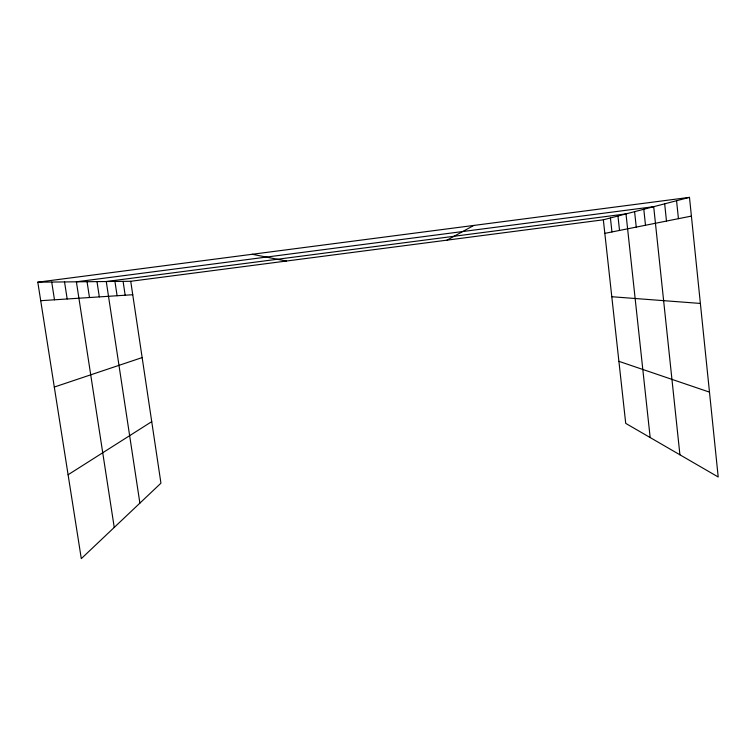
<?xml version="1.0" encoding="UTF-8"?>
<svg xmlns="http://www.w3.org/2000/svg" width="756" height="756" viewBox="0 0 756 756"><rect width="100%" height="100%" fill="white"/><g stroke="black" fill="none" stroke-linecap="round" stroke-linejoin="round"><path stroke-width="1.13" d="M68.097 474.749L151.739 421.64M447.032 240.143L473.776 225.439M54.3 387.053L142.147 357.579M603.335 219.807L689.481 197.363L718.2 476.989L625.722 423.379L603.335 219.807L130.731 281.289L37.8 282.186L81.298 558.637L160.943 483.178L130.731 281.289M604.828 233.368L691.409 216.093M37.8 282.186L689.481 197.363M40.711 300.699L132.744 294.727M611.802 296.73L700.377 303.44M252.211 254.271L286.354 261.047M618.899 361.33L709.487 392.137M64.534 281.922L67.18 298.979M51.72 282.045L54.489 299.811M87.053 281.704L89.473 297.533M114.241 527.423L76.384 281.808L653.694 206.69L679.918 454.791M139.879 503.137L106.265 281.525L625.996 213.901L650.169 437.544M96.985 281.61L99.319 296.9M123.086 281.355L125.165 295.218M114.94 281.44L117.104 295.747M610.423 217.964L611.954 231.941M634.596 211.661L636.25 227.093M617.954 215.999L619.523 230.429M643.8 209.261L645.501 225.25M664.675 203.827L666.48 221.064M676.563 200.727L678.434 218.682"/></g></svg>
